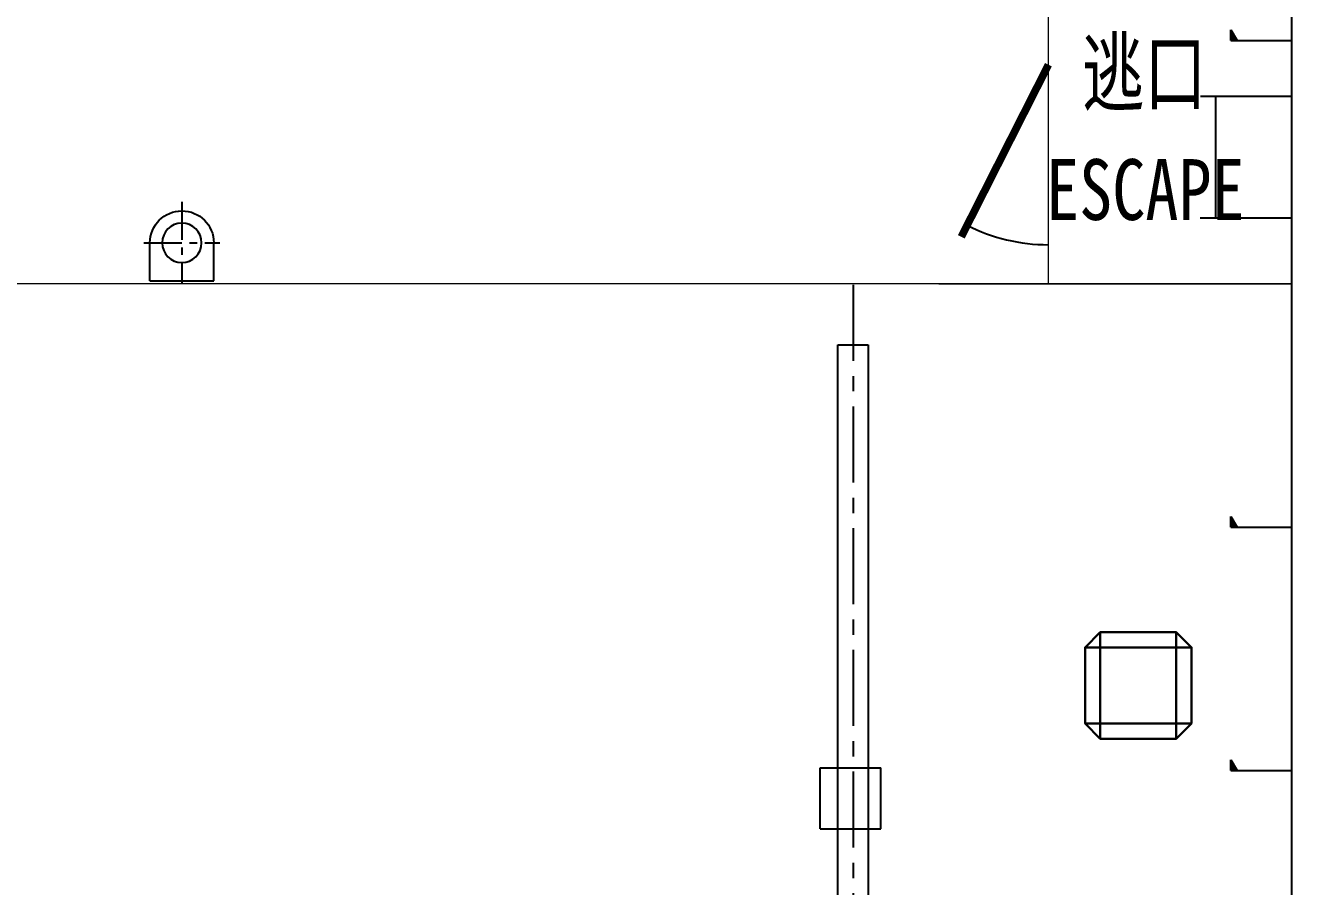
# Model space of a CAD drawing. Header units: millimetres. Extents: x -1838618 to -1600818, y -1770412 to -1553248.
# Drawn here: x -1804410 to -1800245, y -1692327 to -1689496 of the extents above; entities that cross this region are included whole.
import ezdxf
from ezdxf.enums import TextEntityAlignment as Align

# ---------------------------------------------------------------- set-up
doc = ezdxf.new("R2010")
doc.units = ezdxf.units.MM
doc.header["$LTSCALE"] = 100
for name, pattern in [('ACAD_ISO04W100', [30, 24, -3, 0, -3]), ('CENTER', [2, 1.25, -0.25, 0.25, -0.25]), ('DASHED', [0.75, 0.5, -0.25])]:
    doc.linetypes.add(name, pattern=pattern)
for name, color, linetype in [('11', 7, 'Continuous'), ('401texte', 4, 'Continuous'), ('402textc', 6, 'Continuous'), ('412equipment', 6, 'Continuous'), ('416grating', 9, 'Continuous'), ('417accessory', 121, 'Continuous'), ('420beam', 112, 'Continuous'), ('图层2', 2, 'Continuous')]:
    doc.layers.add(name, color=color, linetype=linetype)
doc.layers.add('Vent', color=181, linetype='Continuous', lineweight=30)
doc.styles.add('HZ', font='romans.shx', dxfattribs={"width": 0.8, "height": 4, "bigfont": 'hzdx.shx'})
doc.styles.add('ROMANT', font='', dxfattribs={"width": 0.8})
doc.styles.get('ROMANT').set_extended_font_data('SimSun')

# ---------------------------------------------------------------- blocks, each defined once
blk = doc.blocks.new('LADDER-V')
at = {"color": 0}
for p, q in [((220, 200.4), (-80.5, 200.4)), ((-30, 200.1), (-30, -199.9)), ((220, -199.9), (-80, -199.9))]:
    blk.add_line(p, q, dxfattribs=at)
blk = doc.blocks.new('FIREEXT')
at = {"color": 9, "linetype": 'CENTER'}
for p, q in [((-81.4, 260, 590), (-81.4, -10, 590)), ((43.6, 125, 590), (-206.4, 125, 590))]:
    blk.add_line(p, q, dxfattribs=at)
at = {"color": 9}
for p, q in [((-186.4, 0, 590), (-186.4, 125, 590)), ((23.6, 0, 590), (23.6, 125, 590)), ((23.6, 0, 590), (-186.4, 0, 590))]:
    blk.add_line(p, q, dxfattribs=at)
blk.add_circle((-81.4, 125, 590), 65, dxfattribs=at)
blk.add_arc((-81.4, 125, 590), 105, 0, 180, dxfattribs=at)
blk = doc.blocks.new('A$C7F596DC5')
at = {"layer": 'Vent', "color": 2}
mesh = blk.add_polyface(dxfattribs=at)
corners = [(22870.6, -6245.1, 8675), (22870.6, -5995.1, 8675), (22520.6, -5995.1, 8675), (22520.6, -6245.1, 8675), (22820.6, -6295.1, 8475), (22820.6, -5945.1, 8475), (22570.6, -5945.1, 8475), (22570.6, -6295.1, 8475)]
mesh.append_faces([[corners[k] for k in face] for face in [(0, 4, 7, 3), (0, 4, 5, 1), (1, 5, 6, 2), (3, 7, 6, 2)]], dxfattribs={"color": 2})
blk = doc.blocks.new('UPPER PLATFORM')
at = {"layer": '图层2'}
for color, points in [(3, [(-979.79, -4000.05), (-1000, -4000.05), (-1000, -3965.05)]), (6, [(-979.79, -5600.05), (-1000, -5600.05), (-1000, -5565.05)]), (6, [(-979.79, -6400.05), (-1000, -6400.05), (-1000, -6365.05)])]:
    blk.add_hatch(color=color, dxfattribs=at).paths.add_polyline_path(points)
at = {"color": 3, "linetype": 'DASHED', "ltscale": 13}
blk.add_line((-1000, -4000.05), (-1000, -3965.05), dxfattribs=at)
at = {"color": 3, "linetype": 'DASHED', "ltscale": 8}
blk.add_line((-1000, -4000.05), (-800, -4000.05), dxfattribs=at)
at = {"linetype": 'CENTER', "ltscale": 2}
blk.add_line((-2242.47, -4803.22), (-2242.47, -6852.9), dxfattribs=at)
at = {"color": 6, "linetype": 'DASHED', "ltscale": 13}
for p, q in [((-1000, -5600.05), (-1000, -5565.05)), ((-1000, -6400.05), (-1000, -6365.05))]:
    blk.add_line(p, q, dxfattribs=at)
at = {"color": 6, "linetype": 'DASHED', "ltscale": 8}
for p, q in [((-1000, -5600.05), (-800, -5600.05)), ((-1000, -6400.05), (-800, -6400.05))]:
    blk.add_line(p, q, dxfattribs=at)
at = {"const_width": 25}
blk.add_lwpolyline([(-1600, -4079.57), (-1886.65, -4645.35)], dxfattribs=at)
blk.add_arc((-1600, -4079.52), 591.82, 243.13123, 270)
at = {"layer": '11', "color": 6, "linetype": 'Continuous', "lineweight": 20}
for p, q in [((-800, -14182.7), (-800.01, 14182.7)), ((-800, -4800), (-19200, -4800)), ((-800, -4800), (-1950.11, -4800))]:
    blk.add_line(p, q, dxfattribs=at)
at = {"layer": '11', "color": 3, "linetype": 'Continuous', "lineweight": 20}
for p, q in [((-1600, -4800.05), (-1600, -3200.05)), ((-1960, -4800), (-800, -4800))]:
    blk.add_line(p, q, dxfattribs=at)
at = {"layer": '412equipment', "color": 9}
for p, q in [((-2350.87, -6391.29), (-2150.87, -6391.29)), ((-2350.87, -6591.29), (-2350.87, -6391.29)), ((-2150.87, -6591.29), (-2150.87, -6391.29)), ((-2350.87, -6591.29), (-2150.87, -6591.29))]:
    blk.add_line(p, q, dxfattribs=at)
at = {"layer": '420beam'}
for p, q in [((-2292.47, -6852.9), (-2292.47, -5000)), ((-2292.47, -5000), (-2192.47, -5000)), ((-2192.47, -5000), (-2192.47, -6852.9))]:
    blk.add_line(p, q, dxfattribs=at)
at = {"layer": '图层2', "color": 3}
blk.add_line((-1000, -3965.05), (-979.79, -4000.05), dxfattribs=at)
at = {"layer": '图层2', "color": 6}
for p, q in [((-1000, -5565.05), (-979.79, -5600.05)), ((-1000, -6365.05), (-979.79, -6400.05))]:
    blk.add_line(p, q, dxfattribs=at)
at = {"layer": '412equipment', "color": 9, "xscale": -1}
blk.add_blockref('FIREEXT', (-4531.49, -4790), dxfattribs=at)
at = {"layer": '416grating', "lineweight": -3}
blk.add_blockref('A$C7F596DC5', (-24000, 0), dxfattribs=at)
at = {"layer": '417accessory', "color": 9, "xscale": -1, "rotation": 180}
blk.add_blockref('LADDER-V', (-1020, -4383.92), dxfattribs=at)
at = {"layer": '401texte', "style": 'ROMANT', "width": 0.8}
blk.add_text('ESCAPE', height=200, dxfattribs=at).set_placement((-1281.35, -4489.82), align=Align.MIDDLE_CENTER)
at = {"layer": '402textc', "color": 2, "style": 'HZ', "width": 0.9}
blk.add_text('逃口', height=240, dxfattribs=at).set_placement((-1490.36, -4233.61, 10))

msp = doc.modelspace()

# ---------------------------------------------------------------- linework, layer by layer
at = {"color": 6}
msp.add_line((-1800245.3, -1699728.5), (-1800245.4, -1671363.1), dxfattribs=at)

# ---------------------------------------------------------------- block references
at = {"color": 9, "linetype": 'ACAD_ISO04W100'}
msp.add_blockref('UPPER PLATFORM', (-1799445.3, -1685545.7), dxfattribs=at)

doc.saveas('drawing.dxf')
